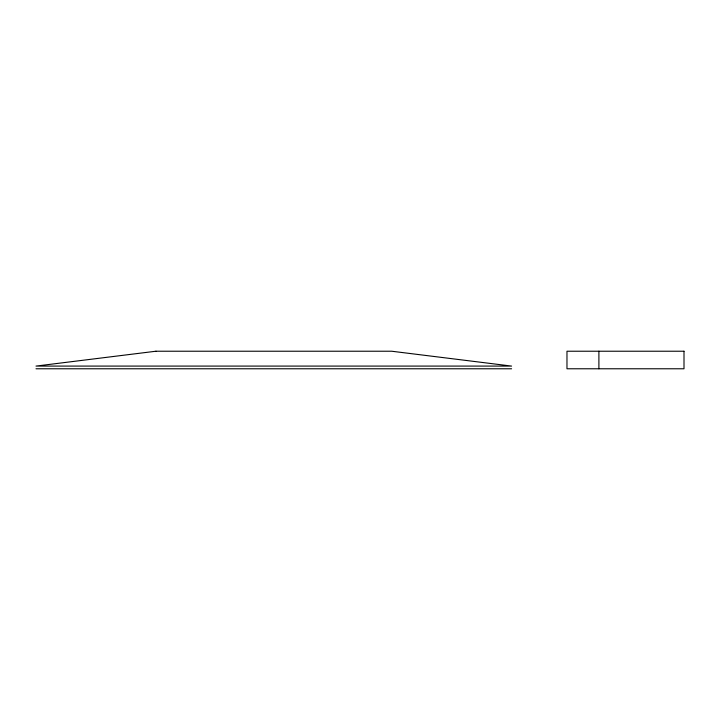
<?xml version="1.0" encoding="UTF-8"?>
<svg xmlns="http://www.w3.org/2000/svg" width="720" height="720" viewBox="0 0 720 720"><rect width="100%" height="100%" fill="white"/><g stroke="black" fill="none" stroke-linecap="round" stroke-linejoin="round"><path stroke-width="1.08" d="M36 368.775L511.587 368.775M598.896 351.225L598.896 368.775M155.925 351.225L36 366.084L511.587 366.084L391.662 351.225L155.925 351.225M684 351.225L566.973 351.225L566.973 368.775L684 368.775L684 351.225"/></g></svg>
